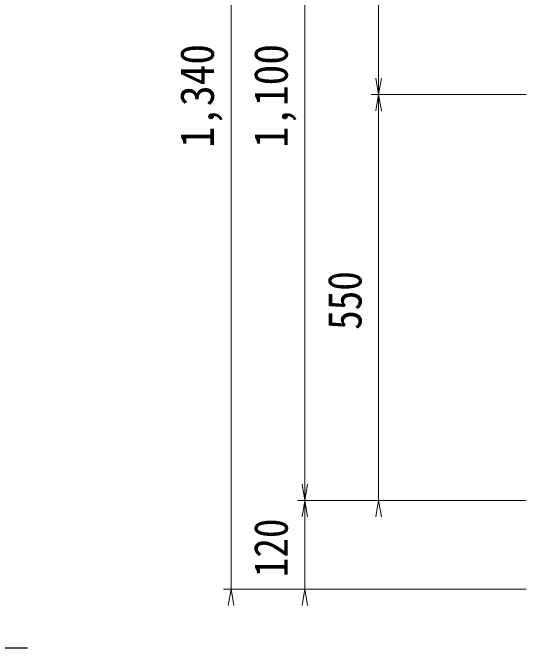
# Model space of a CAD drawing. Units: millimetres at full size, sheet at 1:25. Extents: x -4925 to 5056, y -3512 to 3512.
# Drawn here: x 2221 to 2916, y -1636 to -775 of the extents above; entities that cross this region are included whole.
import ezdxf
from ezdxf.enums import TextEntityAlignment as Align

# ---------------------------------------------------------------- set-up
doc = ezdxf.new("R2010")
doc.units = ezdxf.units.MM
doc.header["$LTSCALE"] = 25
for name, color, linetype, lineweight in [('0-3_ﾚｲﾔ4', 6, 'Continuous', 25), ('0-C_ﾚｲﾔ13', 3, 'Continuous', 13), ('0-E_寸法', 3, 'Continuous', 13)]:
    doc.layers.add(name, color=color, linetype=linetype, lineweight=lineweight)
doc.styles.add('ＭＳ ゴシック', font='')
doc.styles.get('ＭＳ ゴシック').set_extended_font_data('MS Gothic')

# ---------------------------------------------------------------- blocks, each defined once
blk = doc.blocks.new('open_arrow')
at = {"color": 0, "linetype": 'Continuous', "lineweight": -2}
blk.add_lwpolyline([(7.5, 1.25), (0, 0), (7.5, -1.25)], dxfattribs=at)

msp = doc.modelspace()

# ---------------------------------------------------------------- linework, layer by layer
at = {"layer": '0-3_ﾚｲﾔ4'}
msp.add_line((2240.77, -1636.2), (2040.77, -1636.2), dxfattribs=at)
at = {"layer": '0-C_ﾚｲﾔ13'}
for p, q in [((2516.48, -216.2), (2516.48, -1556.2)), ((2616.48, -216.2), (2616.48, -1556.2)), ((2716.48, -336.2), (2716.48, -1436.2)), ((2916.48, -886.2), (2706.48, -886.2)), ((2916.48, -1436.2), (2606.48, -1436.2)), ((2916.48, -1556.2), (2506.48, -1556.2))]:
    msp.add_line(p, q, dxfattribs=at)
at = {"layer": '0-E_寸法'}
for p, q in [((2516.48, -1556.2), (2516.48, -216.2)), ((2616.48, -1436.2), (2616.48, -336.2)), ((2716.48, -886.2), (2716.48, -336.2)), ((2716.48, -1436.2), (2716.48, -886.2)), ((2616.48, -1556.2), (2616.48, -1436.2))]:
    msp.add_line(p, q, dxfattribs=at)

# ---------------------------------------------------------------- block references
at = {"layer": '0-E_寸法', "xscale": 2.96, "yscale": 2.96}
for p, rotation in [((2716.48, -886.2), 90), ((2716.48, -886.2), 270), ((2616.48, -1436.2), 90), ((2616.48, -1436.2), 270), ((2716.48, -1436.2), 270), ((2516.48, -1556.2), 270), ((2616.48, -1556.2), 270)]:
    msp.add_blockref('open_arrow', p, dxfattribs=dict(at, rotation=rotation))

# ---------------------------------------------------------------- texts
at = {"layer": '0-E_寸法', "style": 'ＭＳ ゴシック'}
for s, width, p in [('1,340', 0.9, (2507.1, -958.07)), ('1,100', 0.9, (2607.1, -958.07)), ('550', 0.85, (2707.1, -1204.95)), ('120', 0.85, (2607.1, -1539.95))]:
    msp.add_text(s, height=45.82, rotation=90, dxfattribs=dict(at, width=width)).set_placement(p, align=Align.BOTTOM_LEFT)

doc.saveas('drawing.dxf')
